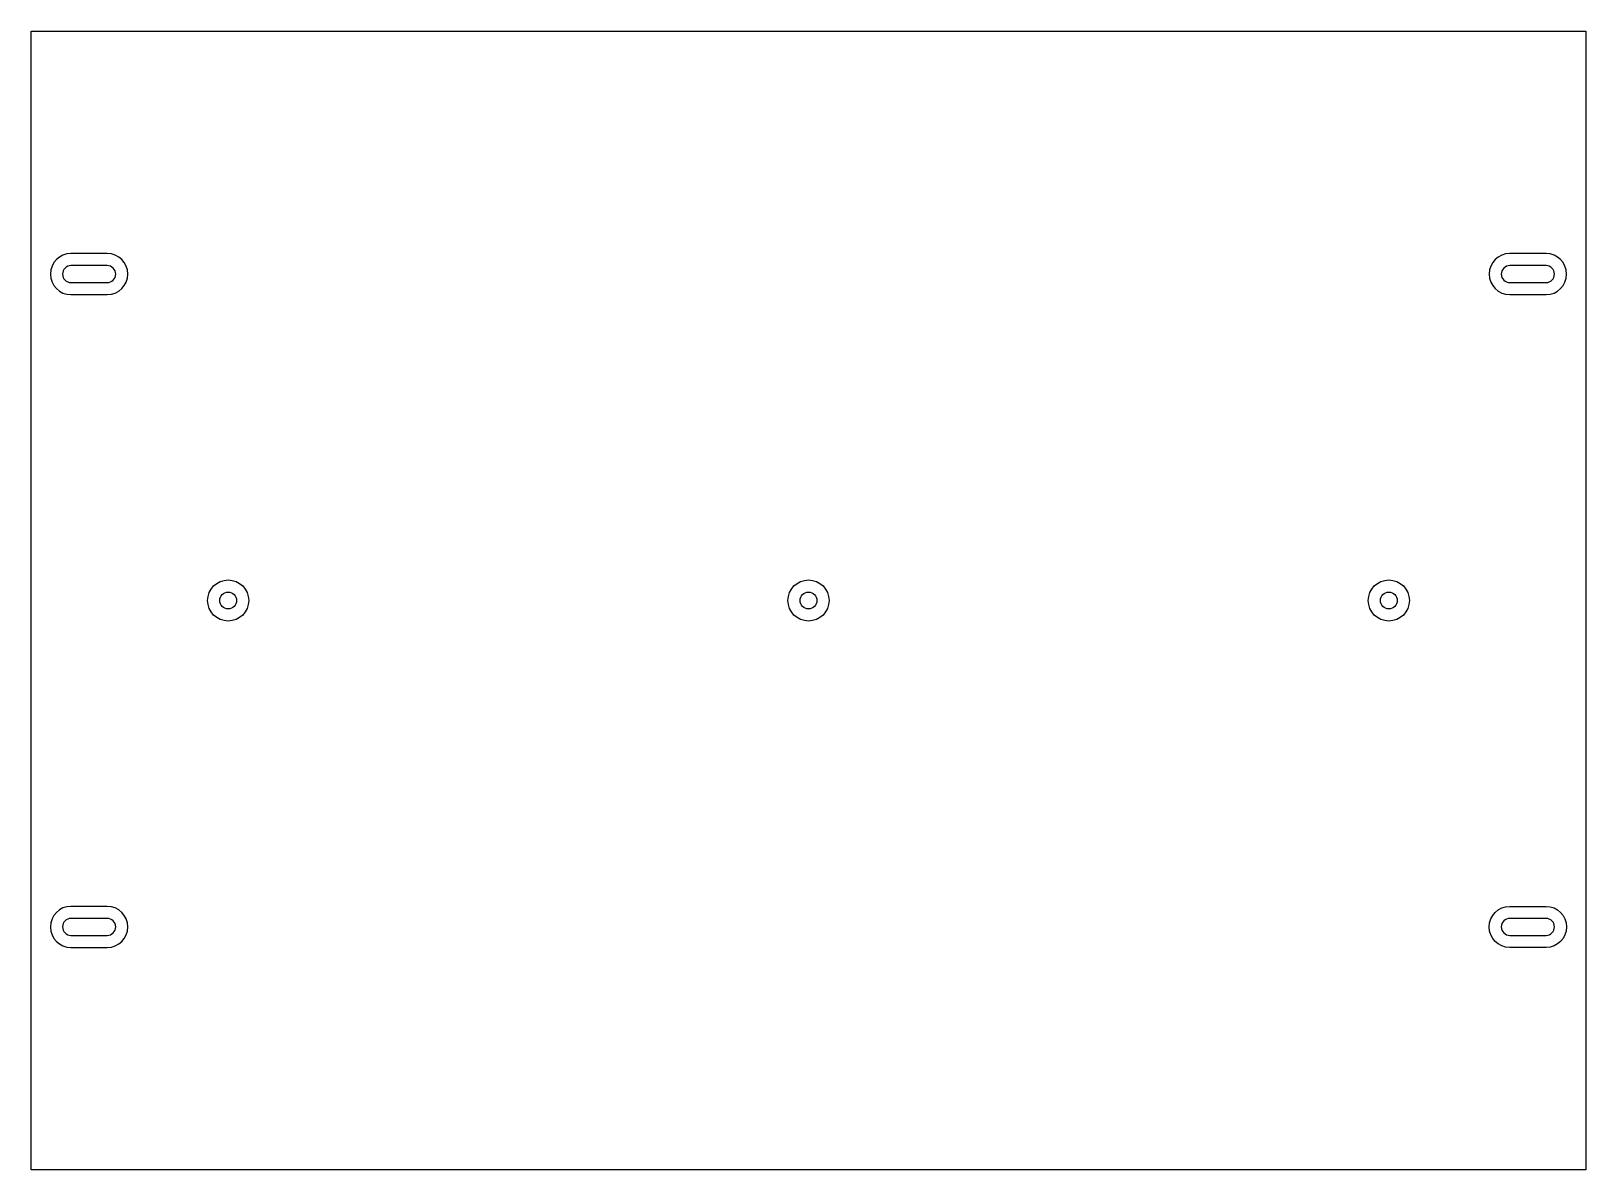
# Model space of a CAD drawing. Extents: x -322 to 322, y -236 to 236.
import ezdxf

# ---------------------------------------------------------------- set-up
doc = ezdxf.new("R2010")
doc.units = 0
doc.layers.get('0').update_dxf_attribs({"linetype": 'CONTINUOUS'})

msp = doc.modelspace()

# ---------------------------------------------------------------- linework, layer by layer
at = {"color": 7, "linetype": 'CONTINUOUS'}
msp.add_lwpolyline([(321.5, -235.5), (-321.5, -235.5), (-321.5, 235.5), (321.5, 235.5)], close=True, dxfattribs=at)
for points in [[(-305, 126.5), (-290, 126.5, 1), (-290, 143.5), (-305, 143.5, 1)], [(290, 126.5), (305, 126.5, 1), (305, 143.5), (290, 143.5, 1)], [(-290, -143.5, 1), (-290, -126.5), (-305, -126.5, 1), (-305, -143.5)], [(290, -126.5), (305, -126.5, -1), (305, -143.5), (290, -143.5, -1)]]:
    msp.add_lwpolyline(points, format="xyb", close=True)
for points in [[(-305, 131.5), (-290, 131.5, 1), (-290, 138.5), (-305, 138.5, 1)], [(290, 131.5), (305, 131.5, 1), (305, 138.5), (290, 138.5, 1)], [(-305, -138.5), (-290, -138.5, 1), (-290, -131.5), (-305, -131.5, 1)], [(290, -138.5), (305, -138.5, 1), (305, -131.5), (290, -131.5, 1)]]:
    msp.add_lwpolyline(points, format="xyb", close=True, dxfattribs=at)
for centre in [(-240, 0), (0, 0), (240, 0)]:
    msp.add_circle(centre, 8.5)
for centre in [(-240, 0), (0, 0), (240, 0)]:
    msp.add_circle(centre, 3.5, dxfattribs=at)

doc.saveas('drawing.dxf')
